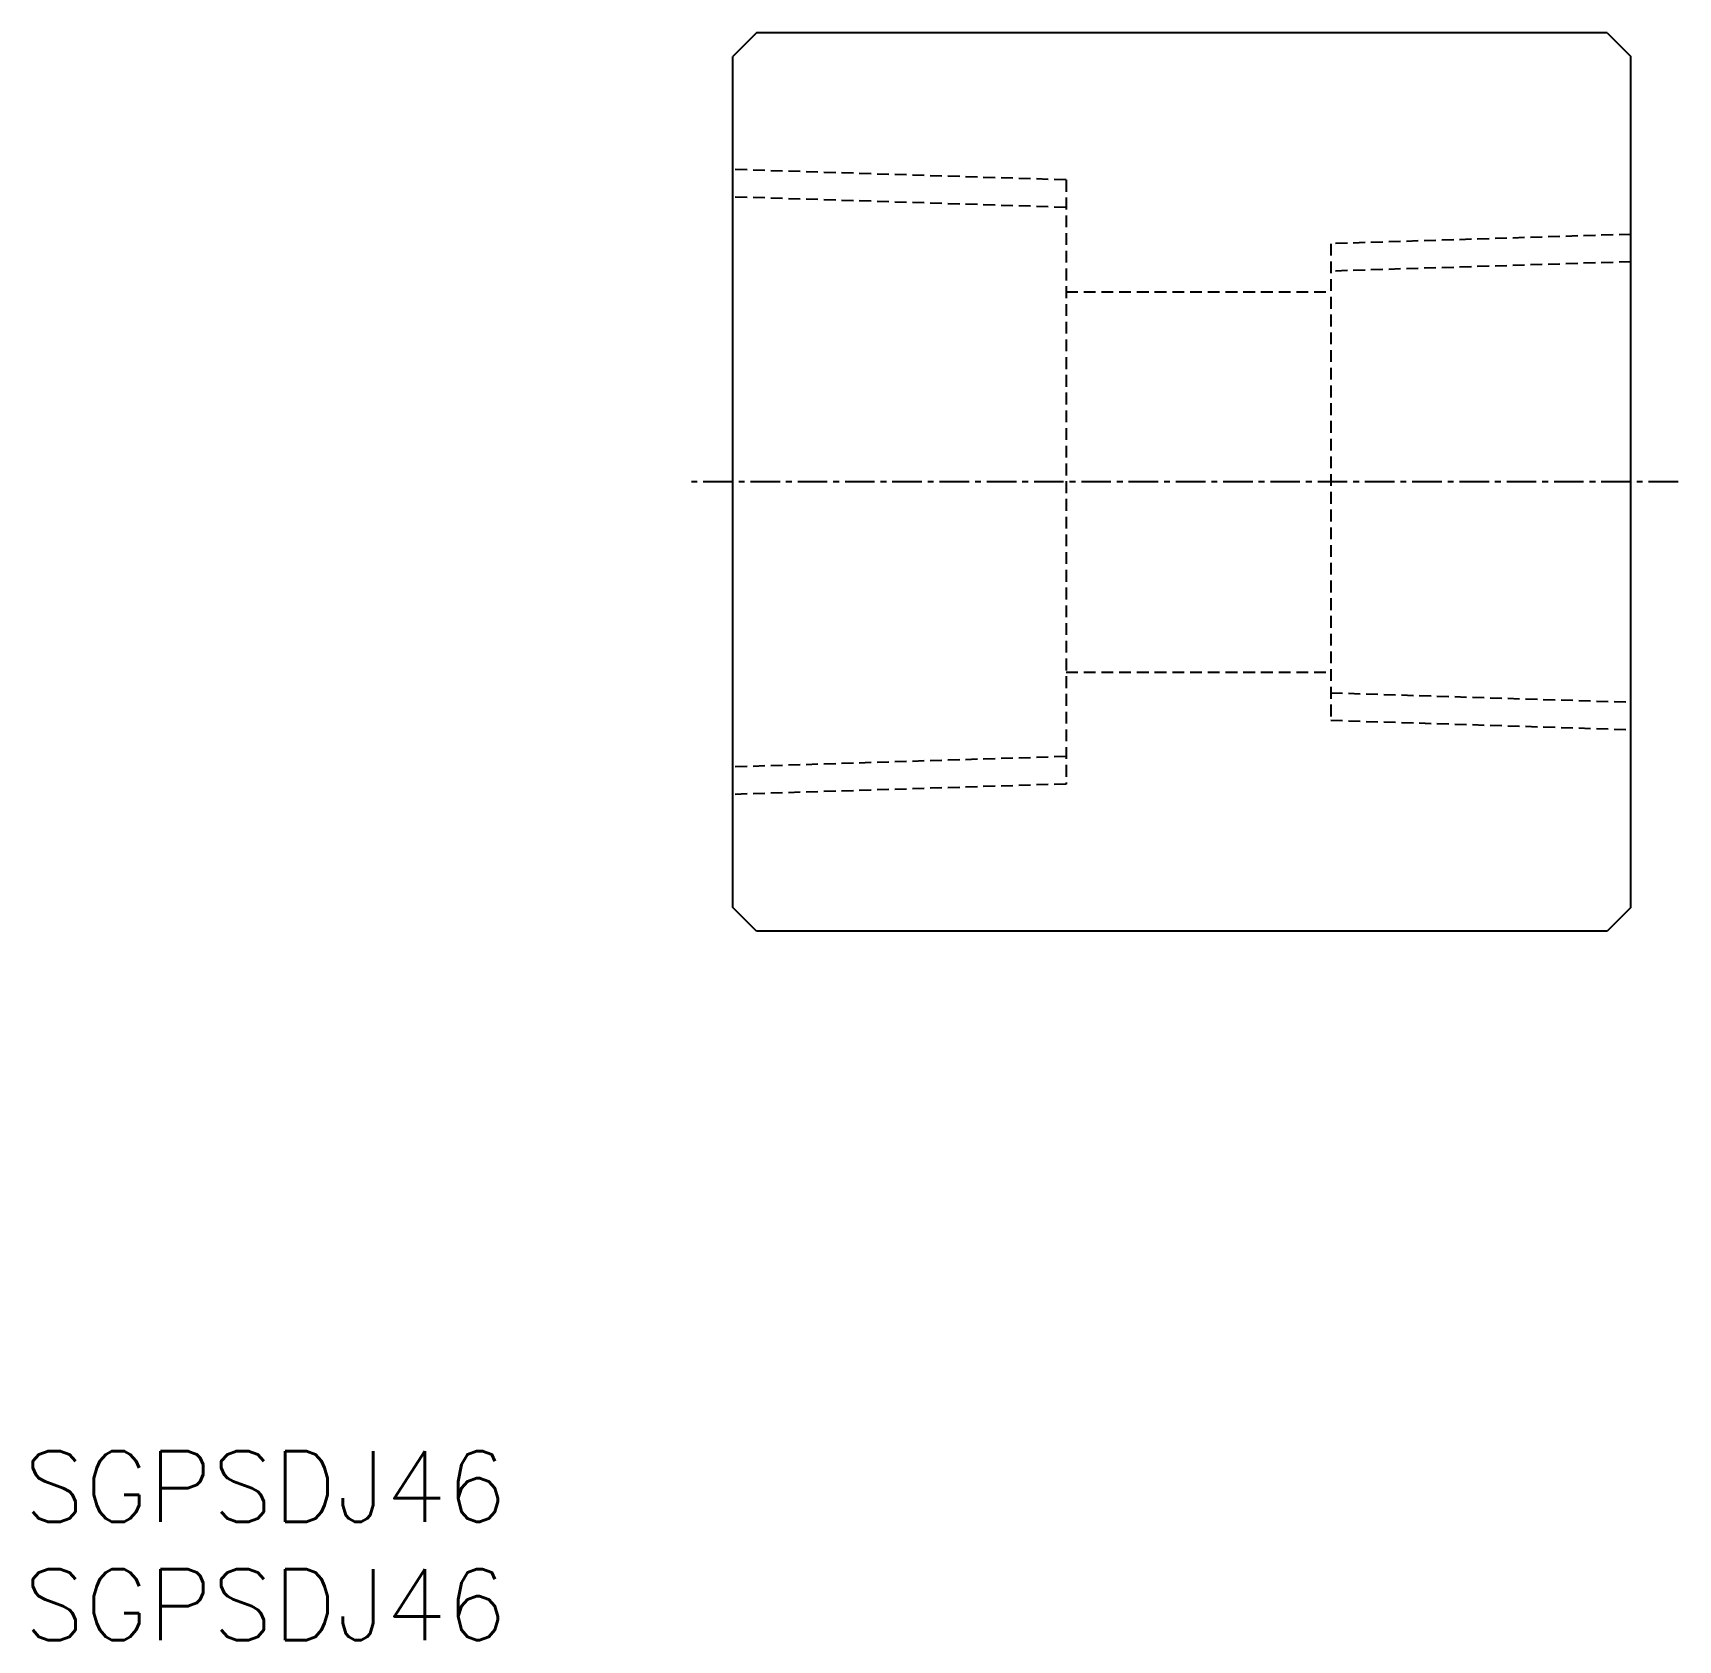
# Model space of a CAD drawing. Extents: x 0.4 to 70, y 0 to 68.
import ezdxf

# ---------------------------------------------------------------- set-up
doc = ezdxf.new("R2010")
doc.units = 0
doc.linetypes.add('CENTER', pattern=[2, 1.25, -0.25, 0.25, -0.25])
doc.linetypes.add('DASHED', pattern=[0.75, 0.5, -0.25])
doc.layers.get('0').update_dxf_attribs({"linetype": 'CONTINUOUS'})
doc.layers.add('CENTER', color=1, linetype='CENTER')
doc.styles.get("Standard").update_dxf_attribs({"font": 'txt.shx'})

# ---------------------------------------------------------------- blocks, each defined once
blk = doc.blocks.new('*U2')
at = {"color": 7, "linetype": 'CONTINUOUS'}
blk.add_text('SGPSDJ46', height=3, dxfattribs=at).set_placement((0, 0))
blk = doc.blocks.new('*U3')
at = {"color": 7, "linetype": 'CONTINUOUS'}
blk.add_text('SGPSDJ46', height=3, dxfattribs=at).set_placement((0, 5))

msp = doc.modelspace()

# ---------------------------------------------------------------- linework, layer by layer
at = {"color": 7, "linetype": 'CONTINUOUS'}
for p, q in [((31, 68), (30, 67)), ((67, 68), (31, 68)), ((67, 68), (68, 67)), ((30, 31), (30, 67)), ((68, 31), (68, 67)), ((31, 30), (30, 31)), ((68, 31), (67, 30)), ((67, 30), (31, 30))]:
    msp.add_line(p, q, dxfattribs=at)
at = {"color": 3, "linetype": 'DASHED'}
for p, q in [((44.1, 61.779875), (30, 62.2205)), ((44.1, 61.779875), (44.1, 36.220125)), ((44.1, 60.617875), (30, 61.0585)), ((68, 59.4775), (55.3, 59.080625)), ((55.3, 59.080625), (55.3, 38.919375)), ((68, 58.3155), (55.3, 57.918625)), ((44.1, 57.05), (55.3, 57.05)), ((44.1, 40.95), (55.3, 40.95)), ((55.3, 40.081375), (68, 39.6845)), ((55.3, 38.919375), (68, 38.5225)), ((44.1, 37.382125), (30, 36.9415)), ((44.1, 36.220125), (30, 35.7795))]:
    msp.add_line(p, q, dxfattribs=at)
at = {"layer": 'CENTER', "color": 1, "linetype": 'CENTER'}
msp.add_line((70, 49), (28, 49), dxfattribs=at)

# ---------------------------------------------------------------- block references
at = {"color": 7, "linetype": 'CONTINUOUS'}
for name in ['*U3', '*U2']:
    msp.add_blockref(name, (0, 0), dxfattribs=at)

doc.saveas('drawing.dxf')
